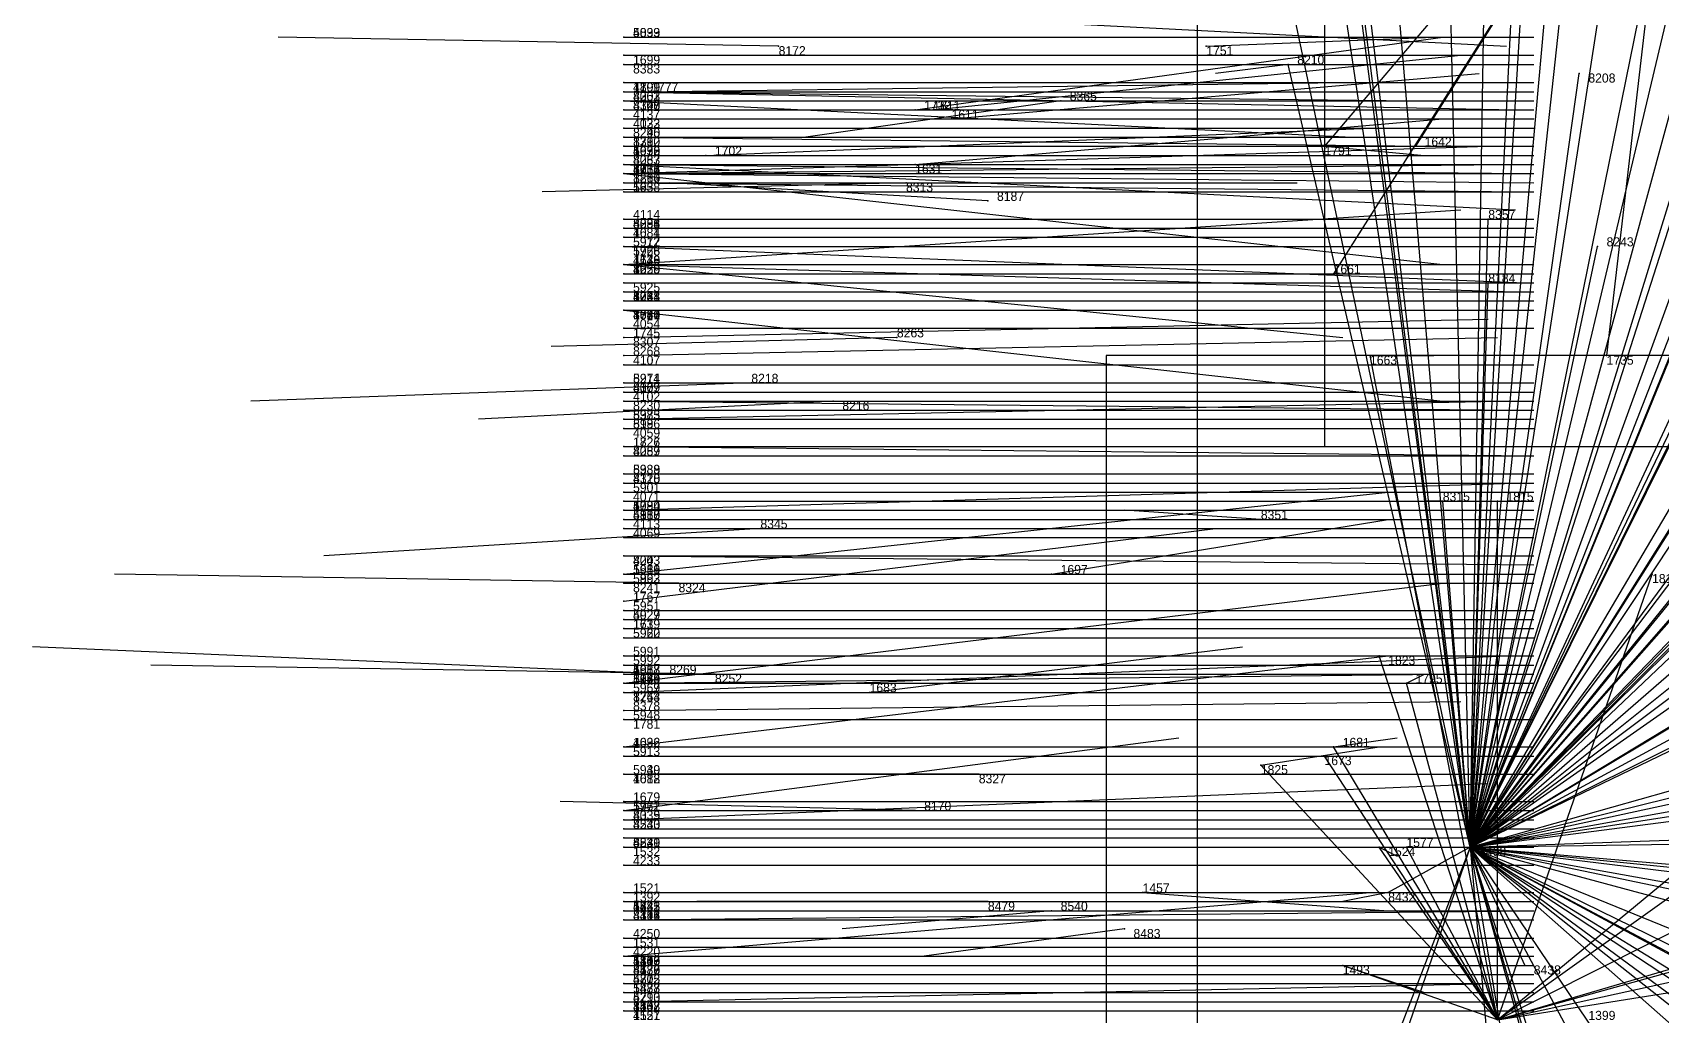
# Model space of a CAD drawing. Extents: x -0.07 to 1.1, y -0.07 to 1.1.
# Drawn here: x -0.065 to 0.114, y 0.4835 to 0.5915 of the extents above; entities that cross this region are included whole.
import ezdxf

# ---------------------------------------------------------------- set-up
doc = ezdxf.new("R2010")
doc.units = 0
for name, color, linetype in [('Clients', 3, 'CONTINUOUS'), ('Facilities', 3, 'CONTINUOUS'), ('Facilities_lines', 3, 'CONTINUOUS'), ('Min_max_boxes', 1, 'CONTINUOUS'), ('Normals', 1, 'CONTINUOUS'), ('Source_points', 5, 'CONTINUOUS'), ('Text', 3, 'CONTINUOUS')]:
    doc.layers.add(name, color=color, linetype=linetype)

msp = doc.modelspace()

# ---------------------------------------------------------------- linework, layer by layer
at = {"layer": 'Clients', "color": 5}
for p in [(0.073, 0.588, 1), (0.105, 0.587, 1), (0.077, 0.579), (0.087, 0.579), (0.095, 0.571, 1), (0.107, 0.568, 1), (0.078, 0.565), (0.095, 0.564, 1), (0.082, 0.556), (0.108, 0.556), (0.09, 0.54, 1), (0.096, 0.54), (0.113, 0.532), (0.083, 0.523), (0.086, 0.52), (0.078, 0.513), (0.07, 0.511), (0.077, 0.512), (0.083, 0.502), (0.086, 0.502), (0.084, 0.497, 1), (0.079, 0.489), (0.099, 0.489, 1)]:
    msp.add_point(p, dxfattribs=at)
at = {"layer": 'Facilities', "color": 3}
for p in [(0, 0.591, 0.436), (0.017, 0.59, 1), (0.064, 0.59), (0, 0.589, 0.135), (0, 0.588, 0.817), (0, 0.586, 0.149), (0, 0.585, 0.062), (0, 0.585, 0.376), (0, 0.585, 0.826), (0, 0.585, 0.984), (0, 0.584, 0.43), (0, 0.584, 0.988), (0.002, 0.585), (0.048, 0.584, 1), (0, 0.583, 0.312), (0, 0.583, 0.357), (0, 0.582, 0.281), (0, 0.582, 0.492), (0.032, 0.583), (0.034, 0.583), (0.036, 0.582), (0, 0.581, 0.462), (0, 0.581, 0.999), (0, 0.58, 0.138), (0, 0.58, 0.978), (0, 0.58, 0.795), (0, 0.579, 0.274), (0, 0.579, 0.775), (0, 0.578, 0.172), (0, 0.578, 0.289), (0, 0.578, 0.332), (0, 0.578, 0.538), (0, 0.577, 0.133), (0, 0.577, 0.057), (0, 0.577, 0.483), (0, 0.577, 0.338), (0, 0.577, 0.942), (0.009, 0.578), (0.032, 0.577), (0, 0.576, 0.088), (0, 0.576, 0.043), (0, 0.576, 0.477), (0, 0.576, 0.659), (0, 0.576, 0.58), (0, 0.576, 0.963), (0, 0.576, 0.956), (0, 0.575, 0.004), (0, 0.575, 0.936), (0.031, 0.575, 1), (0, 0.574, 0.592), (0.04, 0.573, 1), (0, 0.571, 0.392), (0, 0.571, 0.756), (0, 0.57, 0.246), (0, 0.57, 0.275), (0, 0.57, 0.472), (0, 0.57, 0.782), (0, 0.569, 0.413), (0, 0.568, 0.08), (0, 0.568, 0.619), (0, 0.568, 0.707), (0, 0.568, 0.62), (0, 0.566, 0.175), (0, 0.566, 0.031), (0, 0.566, 0.062), (0, 0.566, 0.281), (0, 0.566, 0.975), (0, 0.565, 0.299), (0, 0.564, 0.75), (0, 0.563, 0.302), (0, 0.563, 0.645), (0, 0.562, 0.159), (0, 0.562, 0.705), (0, 0.562, 0.775), (0, 0.561, 0.175), (0, 0.561, 0.208), (0, 0.561, 0.043), (0, 0.561, 0.369), (0, 0.561, 0.395), (0, 0.561, 0.866), (0, 0.559, 0.23), (0, 0.559, 0.257), (0, 0.558, 0.956), (0.03, 0.558, 1), (0, 0.556, 0.954), (0, 0.555, 0.256), (0, 0.553, 0.469), (0, 0.553, 0.594), (0, 0.553, 0.885), (0, 0.553, 0.781), (0, 0.552, 0.314), (0.014, 0.553, 1), (0, 0.551, 0.421), (0, 0.551, 0.943), (0, 0.55, 0.59), (0.023, 0.551, 1), (0, 0.549, 0.827), (0, 0.549, 0.95), (0, 0.548, 0.495), (0, 0.548, 0.592), (0, 0.546, 0.049), (0, 0.546, 0.17), (0, 0.546, 0.903), (0, 0.545, 0.363), (0, 0.543, 0.545), (0, 0.543, 0.553), (0, 0.543, 0.772), (0, 0.542, 0.477), (0, 0.542, 0.787), (0, 0.541, 0.749), (0, 0.54, 0.303), (0, 0.54, 0.29), (0, 0.539, 0.056), (0, 0.539, 0.473), (0, 0.539, 0.554), (0, 0.539, 0.519), (0, 0.538, 0.561), (0.07, 0.538, 1), (0, 0.537, 0.455), (0, 0.536, 0.331), (0.015, 0.537, 1), (0, 0.534, 0.478), (0, 0.534, 0.914), (0, 0.532, 0.231), (0, 0.532, 0.041), (0, 0.532, 0.733), (0.047, 0.532), (0, 0.531, 0.513), (0, 0.531, 0.535), (0, 0.531, 0.845), (0.006, 0.531, 1), (0, 0.529, 0.012), (0, 0.528, 0.47), (0, 0.528, 0.708), (0, 0.527, 0.196), (0, 0.527, 0.63), (0, 0.526, 0.126), (0, 0.525, 0.518), (0, 0.525, 0.66), (0, 0.523, 0.59), (0, 0.522, 0.143), (0, 0.522, 0.394), (0, 0.522, 0.756), (0, 0.521, 0.515), (0.005, 0.521, 1), (0.01, 0.521, 1), (0, 0.52, 0.044), (0, 0.52, 0.632), (0, 0.52, 0.608), (0, 0.52, 0.98), (0, 0.52, 0.775), (0, 0.519, 0.248), (0, 0.519, 0.658), (0, 0.519, 0.944), (0.027, 0.519), (0, 0.517, 0.968), (0, 0.516, 0.092), (0, 0.516, 0.523), (0, 0.513, 0.038), (0, 0.513, 0.492), (0, 0.512, 0.754), (0, 0.51, 0.138), (0, 0.51, 0.343), (0, 0.51, 0.591), (0, 0.51, 0.586), (0.039, 0.51, 1), (0, 0.507, 0.166), (0, 0.507, 0.545), (0, 0.506, 0.004), (0, 0.506, 0.797), (0, 0.505, 0.473), (0, 0.505, 0.963), (0.032, 0.506, 1), (0, 0.504, 0.327), (0, 0.503, 0.392), (0, 0.503, 0.664), (0, 0.502, 0.2), (0, 0.502, 0.312), (0, 0.502, 0.771), (0.093, 0.502, 1), (0, 0.5, 0.333), (0, 0.497, 0.115), (0, 0.497, 0.124), (0, 0.496, 0.75), (0, 0.496, 0.703), (0.04, 0.496, 1), (0.057, 0.497), (0, 0.495, 0.222), (0, 0.495, 0.206), (0, 0.495, 0.282), (0.047, 0.495, 1), (0, 0.494, 0.504), (0, 0.494, 0.859), (0, 0.494, 0.788), (0, 0.494, 0.915), (0.055, 0.493, 1), (0, 0.492, 0.397), (0, 0.491, 0.244), (0, 0.49, 0.043), (0, 0.49, 0.236), (0, 0.49, 0.406), (0, 0.49, 0.317), (0, 0.49, 0.351), (0, 0.49, 0.598), (0, 0.489, 0.364), (0, 0.489, 0.403), (0, 0.489, 0.81), (0, 0.488, 0.457), (0, 0.488, 0.54), (0, 0.488, 0.733), (0, 0.488, 0.784), (0, 0.487, 0.708), (0, 0.487, 0.615), (0, 0.487, 0.75), (0, 0.486, 0.17), (0, 0.486, 0.288), (0, 0.486, 0.681), (0, 0.486, 0.526), (0, 0.485, 0.062), (0, 0.485, 0.298), (0, 0.485, 0.829), (0, 0.484, 0.492), (0, 0.484, 0.345)]:
    msp.add_point(p, dxfattribs=at)
at = {"layer": 'Facilities_lines', "color": 3}
for p, q in [((0.093, 0.502, 1), (0.106, 0.715, 1)), ((0.093, 0.502, 1), (0.112, 0.713, 1)), ((0.093, 0.502, 1), (0.067, 0.706, 1)), ((0.093, 0.502, 1), (0.063, 0.703, 1)), ((0.093, 0.502, 1), (0.069, 0.702, 1)), ((0.093, 0.502, 1), (0.076, 0.702, 1)), ((0.093, 0.502, 1), (0.145, 0.693, 1)), ((0.093, 0.502, 1), (0.151, 0.69, 1)), ((0.093, 0.502, 1), (0.161, 0.689, 1)), ((0.093, 0.502, 1), (0.096, 0.684, 1)), ((0.093, 0.502, 1), (0.136, 0.683, 1)), ((0.093, 0.502, 1), (0.119, 0.67, 1)), ((0.093, 0.502, 1), (0.101, 0.664, 1)), ((0.093, 0.502, 1), (0.11, 0.659, 1)), ((0.093, 0.502, 1), (0.17, 0.658, 1)), ((0.093, 0.502, 1), (0.168, 0.658, 1)), ((0.093, 0.502, 1), (0.185, 0.658, 1)), ((0.093, 0.502, 1), (0.17, 0.657, 1)), ((0.093, 0.502, 1), (0.162, 0.65, 1)), ((0.093, 0.502, 1), (0.211, 0.648, 1)), ((0.093, 0.502, 1), (0.063, 0.644, 1)), ((0.093, 0.502, 1), (0.214, 0.639, 1)), ((0.093, 0.502, 1), (0.204, 0.638, 1)), ((0.093, 0.502, 1), (0.136, 0.636, 1)), ((0.093, 0.502, 1), (0.177, 0.635, 1)), ((0.093, 0.502, 1), (0.09, 0.632, 1)), ((0.116, 0.625), (0.077, 0.579)), ((0.116, 0.625), (0.078, 0.565)), ((0.116, 0.625), (0.087, 0.579)), ((0.093, 0.502, 1), (0.212, 0.625, 1)), ((0.116, 0.625), (0.108, 0.556)), ((0.093, 0.502, 1), (0.077, 0.624, 1)), ((0.093, 0.502, 1), (0.141, 0.62, 1)), ((0.093, 0.502, 1), (0.14, 0.617, 1)), ((0.093, 0.502, 1), (0.244, 0.615, 1)), ((0.093, 0.502, 1), (0.116, 0.615, 1)), ((0.093, 0.502, 1), (0.223, 0.615, 1)), ((0.093, 0.502, 1), (0.133, 0.612, 1)), ((0.093, 0.502, 1), (0.166, 0.612, 1)), ((0.093, 0.502, 1), (0.134, 0.607, 1)), ((0.093, 0.502, 1), (0.223, 0.606, 1)), ((0.093, 0.502, 1), (0.152, 0.596, 1)), ((0.093, 0.502, 1), (0.171, 0.591, 1)), ((0.093, 0.502, 1), (0.073, 0.588, 1)), ((0.093, 0.502, 1), (0.105, 0.587, 1)), ((0.093, 0.502, 1), (0.232, 0.586, 1)), ((0.093, 0.502, 1), (0.177, 0.585, 1)), ((0.093, 0.502, 1), (0.263, 0.584, 1)), ((0.093, 0.502, 1), (0.215, 0.575, 1)), ((0.093, 0.502, 1), (0.238, 0.574, 1)), ((0.093, 0.502, 1), (0.095, 0.571, 1)), ((0.093, 0.502, 1), (0.107, 0.568, 1)), ((0.093, 0.502, 1), (0.183, 0.565, 1)), ((0.093, 0.502, 1), (0.095, 0.564, 1)), ((0.093, 0.502, 1), (0.152, 0.558, 1)), ((0.093, 0.502, 1), (0.147, 0.557, 1)), ((0.096, 0.483), (0.082, 0.556)), ((0.093, 0.502, 1), (0.146, 0.555, 1)), ((0.093, 0.502, 1), (0.267, 0.551, 1)), ((0.093, 0.502, 1), (0.271, 0.546, 1)), ((0.093, 0.502, 1), (0.124, 0.544, 1)), ((0.096, 0.483), (0.211, 0.541)), ((0.093, 0.502, 1), (0.09, 0.54, 1)), ((0.093, 0.502, 1), (0.121, 0.539, 1)), ((0.096, 0.483), (0.096, 0.54)), ((0.093, 0.502, 1), (0.156, 0.536, 1)), ((0.096, 0.483), (0.113, 0.532)), ((0.093, 0.502, 1), (0.222, 0.525, 1)), ((0.096, 0.483), (0.083, 0.523)), ((0.093, 0.502, 1), (0.248, 0.522, 1)), ((0.093, 0.502, 1), (0.181, 0.521, 1)), ((0.096, 0.483), (0.142, 0.521)), ((0.096, 0.483), (0.086, 0.52)), ((0.096, 0.483), (0.078, 0.513)), ((0.096, 0.483), (0.138, 0.513)), ((0.096, 0.483), (0.07, 0.511)), ((0.096, 0.483), (0.077, 0.512)), ((0.093, 0.502, 1), (0.264, 0.508, 1)), ((0.093, 0.502, 1), (0.132, 0.508, 1)), ((0.093, 0.502, 1), (0.237, 0.507, 1)), ((0.096, 0.483), (0.24, 0.506)), ((0.093, 0.502, 1), (0.236, 0.504, 1)), ((0.096, 0.483), (0.167, 0.504)), ((0.093, 0.502, 1), (0.064, 0.427, 1)), ((0.093, 0.502, 1), (0.065, 0.421, 1)), ((0.096, 0.483), (0.083, 0.502)), ((0.093, 0.502, 1), (0.084, 0.497, 1)), ((0.096, 0.483), (0.086, 0.502)), ((0.093, 0.502, 1), (0.166, 0.454, 1)), ((0.093, 0.502, 1), (0.097, 0.478, 1)), ((0.093, 0.502, 1), (0.222, 0.491, 1)), ((0.093, 0.502, 1), (0.099, 0.435, 1)), ((0.093, 0.502, 1), (0.223, 0.486, 1)), ((0.093, 0.502, 1), (0.099, 0.489, 1)), ((0.093, 0.502, 1), (0.109, 0.447, 1)), ((0.093, 0.502, 1), (0.201, 0.458, 1)), ((0.093, 0.502, 1), (0.177, 0.44, 1)), ((0.093, 0.502, 1), (0.143, 0.428, 1)), ((0.093, 0.502, 1), (0.202, 0.444, 1)), ((0.093, 0.502, 1), (0.197, 0.474, 1)), ((0.093, 0.502, 1), (0.212, 0.477, 1)), ((0.093, 0.502, 1), (0.217, 0.426, 1)), ((0.093, 0.502, 1), (0.114, 0.426, 1)), ((0.093, 0.502, 1), (0.131, 0.431, 1)), ((0.093, 0.502, 1), (0.193, 0.484, 1)), ((0.093, 0.502, 1), (0.189, 0.455, 1)), ((0.093, 0.502, 1), (0.141, 0.464, 1)), ((0.093, 0.502, 1), (0.197, 0.446, 1)), ((0.093, 0.502, 1), (0.144, 0.457, 1)), ((0.093, 0.502, 1), (0.105, 0.464, 1)), ((0.093, 0.502, 1), (0.222, 0.489, 1)), ((0.096, 0.483), (0.157, 0.5)), ((0.096, 0.483), (0.146, 0.494)), ((0.096, 0.483), (0.079, 0.489))]:
    msp.add_line(p, q, dxfattribs=at)
at = {"layer": 'Min_max_boxes', "color": 1}
for p, q in [((0.063, 0.715, 1), (0.063, 0.421, 1)), ((0.063, 0.715, 1), (0.063, 0.421, 1)), ((0.077, 0.707), (0.077, 0.546)), ((0.077, 0.707), (0.077, 0.546)), ((0.267, 0.556), (0.053, 0.556)), ((0.053, 0.556), (0.053, 0.244)), ((0.267, 0.556), (0.053, 0.556)), ((0.053, 0.556), (0.053, 0.244)), ((0.053, 0.556), (0.053, 0.556)), ((0.077, 0.546), (0.269, 0.546)), ((0.077, 0.546), (0.269, 0.546)), ((0.077, 0.546), (0.077, 0.546))]:
    msp.add_line(p, q, dxfattribs=at)
at = {"layer": 'Normals', "color": 1}
for p, q in [((0, 0.595, 0.061), (0.097, 0.59, 0.084)), ((0.017, 0.59, 1), (-0.038, 0.591, 1.084)), ((0, 0.591, 0.436), (0.1, 0.591, 0.436)), ((0.032, 0.583), (0.09, 0.591, 0.081)), ((0.064, 0.59), (0.089, 0.591, 0.097)), ((0, 0.589, 0.135), (0.1, 0.589, 0.135)), ((0, 0.588, 0.817), (0.1, 0.588, 0.817)), ((0.034, 0.583), (0.092, 0.589, 0.081)), ((0.073, 0.588, 1), (0.065, 0.587, 1.1)), ((0, 0.586, 0.149), (0.1, 0.586, 0.149)), ((0.002, 0.585), (0.079, 0.586, 0.064)), ((0.036, 0.582), (0.094, 0.587, 0.081)), ((0.105, 0.587, 1), (0.105, 0.587, 1.1)), ((0, 0.585, 0.062), (0.098, 0.583, 0.083)), ((0, 0.585, 0.376), (0.1, 0.585, 0.376)), ((0, 0.585, 0.826), (0.1, 0.585, 0.826)), ((0, 0.585, 0.984), (0.087, 0.584, 0.934)), ((0, 0.584, 0.43), (0.1, 0.584, 0.43)), ((0, 0.584, 0.988), (0.08, 0.58, 0.929)), ((0.048, 0.584, 1), (0.02, 0.58, 1.096)), ((0, 0.583, 0.312), (0.1, 0.583, 0.312)), ((0, 0.583, 0.357), (0.1, 0.583, 0.357)), ((0, 0.582, 0.281), (0.1, 0.582, 0.281)), ((0, 0.582, 0.492), (0.1, 0.582, 0.492)), ((0.032, 0.577), (0.09, 0.582, 0.081)), ((0, 0.581, 0.462), (0.1, 0.581, 0.462)), ((0, 0.581, 0.999), (0.074, 0.581, 0.932)), ((0.009, 0.578), (0.082, 0.581, 0.069)), ((0, 0.58, 0.138), (0.1, 0.58, 0.138)), ((0, 0.58, 0.978), (0.088, 0.579, 0.931)), ((0, 0.58, 0.795), (0.1, 0.58, 0.795)), ((0, 0.579, 0.274), (0.1, 0.579, 0.274)), ((0, 0.576, 0.963), (0.095, 0.579, 0.931)), ((0, 0.579, 0.775), (0.1, 0.579, 0.775)), ((0.077, 0.579), (0.088, 0.578, 0.099)), ((0.087, 0.579), (0.093, 0.579, 0.1)), ((0, 0.578, 0.172), (0.1, 0.578, 0.172)), ((0, 0.578, 0.289), (0.1, 0.578, 0.289)), ((0, 0.578, 0.332), (0.1, 0.578, 0.332)), ((0, 0.578, 0.538), (0.1, 0.578, 0.538)), ((0, 0.577, 0.133), (0.1, 0.577, 0.133)), ((0, 0.577, 0.057), (0.098, 0.572, 0.079)), ((0, 0.577, 0.483), (0.1, 0.577, 0.483)), ((0, 0.577, 0.338), (0.1, 0.577, 0.338)), ((0, 0.576, 0.956), (0.097, 0.577, 0.933)), ((0, 0.577, 0.942), (0.099, 0.576, 0.928)), ((0.031, 0.575, 1), (-0.009, 0.574, 1.092)), ((0, 0.576, 0.088), (0.1, 0.575, 0.09)), ((0, 0.576, 0.043), (0.09, 0.566, 0.086)), ((0, 0.576, 0.477), (0.1, 0.576, 0.477)), ((0, 0.576, 0.659), (0.1, 0.576, 0.659)), ((0, 0.576, 0.58), (0.1, 0.576, 0.58)), ((0, 0.575, 0.004), (0.074, 0.575, 0.071)), ((0, 0.575, 0.936), (0.099, 0.574, 0.923)), ((0.04, 0.573, 1), (0.005, 0.575, 1.094)), ((0, 0.574, 0.592), (0.1, 0.574, 0.592)), ((0, 0.566, 0.975), (0.092, 0.572, 0.936)), ((0, 0.571, 0.392), (0.1, 0.571, 0.392)), ((0, 0.571, 0.756), (0.1, 0.571, 0.756)), ((0, 0.57, 0.246), (0.1, 0.57, 0.246)), ((0, 0.57, 0.275), (0.1, 0.57, 0.275)), ((0, 0.57, 0.472), (0.1, 0.57, 0.472)), ((0, 0.57, 0.782), (0.1, 0.57, 0.782)), ((0.095, 0.571, 1), (0.095, 0.571, 1.1)), ((0, 0.569, 0.413), (0.1, 0.569, 0.413)), ((0, 0.568, 0.08), (0.099, 0.564, 0.09)), ((0, 0.568, 0.619), (0.1, 0.568, 0.619)), ((0, 0.568, 0.707), (0.1, 0.568, 0.707)), ((0, 0.568, 0.62), (0.1, 0.568, 0.62)), ((0.107, 0.568, 1), (0.107, 0.568, 1.1)), ((0, 0.566, 0.175), (0.1, 0.566, 0.175)), ((0, 0.566, 0.031), (0.079, 0.558, 0.091)), ((0, 0.566, 0.062), (0.098, 0.563, 0.08)), ((0, 0.566, 0.281), (0.1, 0.566, 0.281)), ((0, 0.565, 0.299), (0.1, 0.565, 0.299)), ((0, 0.564, 0.75), (0.1, 0.564, 0.75)), ((0.078, 0.565), (0.089, 0.565, 0.099)), ((0.095, 0.564, 1), (0.095, 0.564, 1.1)), ((0, 0.563, 0.302), (0.1, 0.563, 0.302)), ((0, 0.563, 0.645), (0.1, 0.563, 0.645)), ((0, 0.562, 0.159), (0.1, 0.562, 0.159)), ((0, 0.562, 0.705), (0.1, 0.562, 0.705)), ((0, 0.562, 0.775), (0.1, 0.562, 0.775)), ((0, 0.561, 0.175), (0.1, 0.561, 0.175)), ((0, 0.561, 0.208), (0.1, 0.561, 0.208)), ((0, 0.561, 0.043), (0.09, 0.551, 0.086)), ((0, 0.561, 0.369), (0.1, 0.561, 0.369)), ((0, 0.561, 0.395), (0.1, 0.561, 0.395)), ((0, 0.561, 0.866), (0.1, 0.561, 0.866)), ((0, 0.558, 0.956), (0.095, 0.56, 0.923)), ((0, 0.559, 0.23), (0.1, 0.559, 0.23)), ((0, 0.559, 0.257), (0.1, 0.559, 0.257)), ((0.03, 0.558, 1), (-0.008, 0.557, 1.092)), ((0, 0.556, 0.954), (0.096, 0.558, 0.926)), ((0, 0.555, 0.256), (0.1, 0.555, 0.256)), ((0.082, 0.556), (0.089, 0.556, 0.1)), ((0.108, 0.556), (0.108, 0.556, 0.1)), ((0.014, 0.553, 1), (-0.041, 0.551, 1.084)), ((0, 0.553, 0.469), (0.1, 0.553, 0.469)), ((0, 0.553, 0.594), (0.1, 0.553, 0.594)), ((0, 0.553, 0.885), (0.1, 0.553, 0.885)), ((0, 0.553, 0.781), (0.1, 0.553, 0.781)), ((0, 0.552, 0.314), (0.1, 0.552, 0.314)), ((0.023, 0.551, 1), (-0.016, 0.549, 1.092)), ((0, 0.551, 0.421), (0.1, 0.551, 0.421)), ((0, 0.551, 0.943), (0.098, 0.55, 0.924)), ((0, 0.549, 0.95), (0.096, 0.551, 0.923)), ((0, 0.55, 0.59), (0.1, 0.55, 0.59)), ((0, 0.549, 0.827), (0.1, 0.549, 0.827)), ((0, 0.548, 0.495), (0.1, 0.548, 0.495)), ((0, 0.548, 0.592), (0.1, 0.548, 0.592)), ((0, 0.546, 0.049), (0.095, 0.546, 0.08)), ((0, 0.546, 0.17), (0.1, 0.546, 0.17)), ((0, 0.546, 0.903), (0.1, 0.545, 0.901)), ((0, 0.545, 0.363), (0.1, 0.545, 0.363)), ((0, 0.543, 0.545), (0.1, 0.543, 0.545)), ((0, 0.543, 0.553), (0.1, 0.543, 0.553)), ((0, 0.543, 0.772), (0.1, 0.543, 0.772)), ((0, 0.539, 0.056), (0.098, 0.542, 0.078)), ((0, 0.542, 0.477), (0.1, 0.542, 0.477)), ((0, 0.542, 0.787), (0.1, 0.542, 0.787)), ((0, 0.532, 0.041), (0.084, 0.541, 0.094)), ((0, 0.541, 0.749), (0.1, 0.541, 0.749)), ((0, 0.54, 0.303), (0.1, 0.54, 0.303)), ((0, 0.54, 0.29), (0.1, 0.54, 0.29)), ((0, 0.539, 0.473), (0.1, 0.539, 0.473)), ((0, 0.539, 0.554), (0.1, 0.539, 0.554)), ((0, 0.539, 0.519), (0.1, 0.539, 0.519)), ((0.07, 0.538, 1), (0.055, 0.539, 1.099)), ((0.09, 0.54, 1), (0.088, 0.54, 1.1)), ((0.096, 0.54), (0.096, 0.54, 0.1)), ((0, 0.538, 0.561), (0.1, 0.538, 0.561)), ((0.047, 0.532), (0.084, 0.538, 0.093)), ((0.015, 0.537, 1), (-0.033, 0.534, 1.088)), ((0, 0.529, 0.012), (0.065, 0.537, 0.087)), ((0, 0.537, 0.455), (0.1, 0.537, 0.455)), ((0, 0.536, 0.331), (0.1, 0.536, 0.331)), ((0, 0.534, 0.478), (0.1, 0.534, 0.478)), ((0, 0.534, 0.914), (0.1, 0.533, 0.907)), ((0.006, 0.531, 1), (-0.056, 0.532, 1.079)), ((0, 0.532, 0.231), (0.1, 0.532, 0.231)), ((0, 0.532, 0.733), (0.1, 0.532, 0.733)), ((0.113, 0.532), (0.113, 0.532, 0.1)), ((0, 0.52, 0.044), (0.09, 0.531, 0.087)), ((0, 0.531, 0.513), (0.1, 0.531, 0.513)), ((0, 0.531, 0.535), (0.1, 0.531, 0.535)), ((0, 0.531, 0.845), (0.1, 0.531, 0.845)), ((0, 0.528, 0.47), (0.1, 0.528, 0.47)), ((0, 0.528, 0.708), (0.1, 0.528, 0.708)), ((0, 0.527, 0.196), (0.1, 0.527, 0.196)), ((0, 0.527, 0.63), (0.1, 0.527, 0.63)), ((0, 0.526, 0.126), (0.1, 0.526, 0.126)), ((0, 0.525, 0.518), (0.1, 0.525, 0.518)), ((0, 0.525, 0.66), (0.1, 0.525, 0.66)), ((0.005, 0.521, 1), (-0.065, 0.524, 1.072)), ((0, 0.513, 0.038), (0.084, 0.523, 0.091)), ((0, 0.523, 0.59), (0.1, 0.523, 0.59)), ((0, 0.519, 0.944), (0.097, 0.523, 0.919)), ((0.027, 0.519), (0.068, 0.524, 0.091)), ((0.083, 0.523), (0.085, 0.523, 0.1)), ((0.01, 0.521, 1), (-0.052, 0.522, 1.078)), ((0, 0.522, 0.143), (0.1, 0.522, 0.143)), ((0, 0.522, 0.394), (0.1, 0.522, 0.394)), ((0, 0.522, 0.756), (0.1, 0.522, 0.756)), ((0, 0.521, 0.515), (0.1, 0.521, 0.515)), ((0, 0.52, 0.98), (0.09, 0.521, 0.938)), ((0.086, 0.52), (0.088, 0.521, 0.1)), ((0, 0.52, 0.632), (0.1, 0.52, 0.632)), ((0, 0.52, 0.608), (0.1, 0.52, 0.608)), ((0, 0.52, 0.775), (0.1, 0.52, 0.775)), ((0, 0.519, 0.248), (0.1, 0.519, 0.248)), ((0, 0.519, 0.658), (0.1, 0.519, 0.658)), ((0, 0.517, 0.968), (0.092, 0.518, 0.93)), ((0, 0.516, 0.092), (0.1, 0.516, 0.094)), ((0, 0.516, 0.523), (0.1, 0.516, 0.523)), ((0, 0.506, 0.004), (0.061, 0.514, 0.083)), ((0.078, 0.513), (0.085, 0.514, 0.1)), ((0, 0.513, 0.492), (0.1, 0.513, 0.492)), ((0.07, 0.511), (0.083, 0.513, 0.099)), ((0, 0.512, 0.754), (0.1, 0.512, 0.754)), ((0.077, 0.512), (0.083, 0.512, 0.1)), ((0, 0.51, 0.138), (0.1, 0.51, 0.138)), ((0, 0.51, 0.343), (0.1, 0.51, 0.343)), ((0, 0.51, 0.591), (0.1, 0.51, 0.591)), ((0, 0.51, 0.586), (0.1, 0.51, 0.586)), ((0, 0.505, 0.963), (0.095, 0.509, 0.931)), ((0.039, 0.51, 1), (0.003, 0.51, 1.093)), ((0.032, 0.506, 1), (-0.007, 0.507, 1.092)), ((0, 0.507, 0.166), (0.1, 0.507, 0.166)), ((0, 0.507, 0.545), (0.1, 0.507, 0.545)), ((0, 0.506, 0.797), (0.1, 0.506, 0.797)), ((0, 0.505, 0.473), (0.1, 0.505, 0.473)), ((0, 0.504, 0.327), (0.1, 0.504, 0.327)), ((0, 0.503, 0.392), (0.1, 0.503, 0.392)), ((0, 0.503, 0.664), (0.1, 0.503, 0.664)), ((0, 0.502, 0.2), (0.1, 0.502, 0.2)), ((0, 0.502, 0.312), (0.1, 0.502, 0.312)), ((0, 0.502, 0.771), (0.1, 0.502, 0.771)), ((0.083, 0.502), (0.085, 0.501, 0.1)), ((0.086, 0.502), (0.088, 0.502, 0.1)), ((0.093, 0.502, 1), (0.093, 0.502, 1.1)), ((0, 0.5, 0.333), (0.1, 0.5, 0.333)), ((0, 0.497, 0.115), (0.1, 0.497, 0.115)), ((0, 0.49, 0.043), (0.082, 0.497, 0.1)), ((0, 0.497, 0.124), (0.1, 0.497, 0.124)), ((0, 0.496, 0.75), (0.1, 0.496, 0.75)), ((0, 0.496, 0.703), (0.1, 0.496, 0.703)), ((0.04, 0.496, 1), (0.008, 0.496, 1.095)), ((0.057, 0.497), (0.084, 0.495, 0.096)), ((0.084, 0.497, 1), (0.079, 0.496, 1.1)), ((0, 0.495, 0.222), (0.1, 0.495, 0.222)), ((0, 0.495, 0.206), (0.1, 0.495, 0.206)), ((0, 0.495, 0.282), (0.1, 0.495, 0.282)), ((0, 0.494, 0.915), (0.1, 0.495, 0.906)), ((0.047, 0.495, 1), (0.024, 0.493, 1.097)), ((0, 0.494, 0.504), (0.1, 0.494, 0.504)), ((0, 0.494, 0.859), (0.1, 0.494, 0.859)), ((0, 0.494, 0.788), (0.1, 0.494, 0.788)), ((0.055, 0.493, 1), (0.033, 0.49, 1.098)), ((0, 0.492, 0.397), (0.1, 0.492, 0.397)), ((0, 0.491, 0.244), (0.1, 0.491, 0.244)), ((0, 0.49, 0.236), (0.1, 0.49, 0.236)), ((0, 0.49, 0.406), (0.1, 0.49, 0.406)), ((0, 0.49, 0.317), (0.1, 0.49, 0.317)), ((0, 0.49, 0.351), (0.1, 0.49, 0.351)), ((0, 0.49, 0.598), (0.1, 0.49, 0.598)), ((0, 0.489, 0.364), (0.1, 0.489, 0.364)), ((0, 0.489, 0.403), (0.1, 0.489, 0.403)), ((0, 0.489, 0.81), (0.1, 0.489, 0.81)), ((0.079, 0.489), (0.088, 0.486, 0.1)), ((0.099, 0.489, 1), (0.099, 0.489, 1.1)), ((0, 0.488, 0.457), (0.1, 0.488, 0.457)), ((0, 0.488, 0.54), (0.1, 0.488, 0.54)), ((0, 0.488, 0.733), (0.1, 0.488, 0.733)), ((0, 0.488, 0.784), (0.1, 0.488, 0.784)), ((0, 0.485, 0.062), (0.096, 0.487, 0.088)), ((0, 0.487, 0.708), (0.1, 0.487, 0.708)), ((0, 0.487, 0.615), (0.1, 0.487, 0.615)), ((0, 0.487, 0.75), (0.1, 0.487, 0.75)), ((0, 0.486, 0.17), (0.1, 0.486, 0.17)), ((0, 0.486, 0.288), (0.1, 0.486, 0.288)), ((0, 0.486, 0.681), (0.1, 0.486, 0.681)), ((0, 0.486, 0.526), (0.1, 0.486, 0.526)), ((0, 0.485, 0.298), (0.1, 0.485, 0.298)), ((0, 0.485, 0.829), (0.1, 0.485, 0.829)), ((0, 0.484, 0.492), (0.1, 0.484, 0.492)), ((0, 0.484, 0.345), (0.1, 0.484, 0.345))]:
    msp.add_line(p, q, dxfattribs=at)
at = {"layer": 'Source_points', "color": 5}
for p in [(0, 0.591, 0.436), (0.017, 0.59, 1), (0.064, 0.59), (0, 0.589, 0.135), (0, 0.588, 0.817), (0.073, 0.588, 1), (0, 0.586, 0.149), (0.105, 0.587, 1), (0, 0.585, 0.062), (0, 0.585, 0.376), (0, 0.585, 0.826), (0, 0.585, 0.984), (0, 0.584, 0.43), (0, 0.584, 0.988), (0.002, 0.585), (0.048, 0.584, 1), (0, 0.583, 0.312), (0, 0.583, 0.357), (0, 0.582, 0.281), (0, 0.582, 0.492), (0.032, 0.583), (0.034, 0.583), (0.036, 0.582), (0, 0.581, 0.462), (0, 0.581, 0.999), (0, 0.58, 0.138), (0, 0.58, 0.978), (0, 0.58, 0.795), (0, 0.579, 0.274), (0, 0.579, 0.775), (0.077, 0.579), (0.087, 0.579), (0, 0.578, 0.172), (0, 0.578, 0.289), (0, 0.578, 0.332), (0, 0.578, 0.538), (0, 0.577, 0.133), (0, 0.577, 0.057), (0, 0.577, 0.483), (0, 0.577, 0.338), (0, 0.577, 0.942), (0.009, 0.578), (0.032, 0.577), (0, 0.576, 0.088), (0, 0.576, 0.043), (0, 0.576, 0.477), (0, 0.576, 0.659), (0, 0.576, 0.58), (0, 0.576, 0.963), (0, 0.576, 0.956), (0, 0.575, 0.004), (0, 0.575, 0.936), (0.031, 0.575, 1), (0, 0.574, 0.592), (0.04, 0.573, 1), (0, 0.571, 0.392), (0, 0.571, 0.756), (0, 0.57, 0.246), (0, 0.57, 0.275), (0, 0.57, 0.472), (0, 0.57, 0.782), (0.095, 0.571, 1), (0, 0.569, 0.413), (0, 0.568, 0.08), (0, 0.568, 0.619), (0, 0.568, 0.707), (0, 0.568, 0.62), (0.107, 0.568, 1), (0, 0.566, 0.175), (0, 0.566, 0.031), (0, 0.566, 0.062), (0, 0.566, 0.281), (0, 0.566, 0.975), (0, 0.565, 0.299), (0, 0.564, 0.75), (0.078, 0.565), (0.095, 0.564, 1), (0, 0.563, 0.302), (0, 0.563, 0.645), (0, 0.562, 0.159), (0, 0.562, 0.705), (0, 0.562, 0.775), (0, 0.561, 0.175), (0, 0.561, 0.208), (0, 0.561, 0.043), (0, 0.561, 0.369), (0, 0.561, 0.395), (0, 0.561, 0.866), (0, 0.559, 0.23), (0, 0.559, 0.257), (0, 0.558, 0.956), (0.03, 0.558, 1), (0, 0.556, 0.954), (0, 0.555, 0.256), (0.082, 0.556), (0.108, 0.556), (0, 0.553, 0.469), (0, 0.553, 0.594), (0, 0.553, 0.885), (0, 0.553, 0.781), (0, 0.552, 0.314), (0.014, 0.553, 1), (0, 0.551, 0.421), (0, 0.551, 0.943), (0, 0.55, 0.59), (0.023, 0.551, 1), (0, 0.549, 0.827), (0, 0.549, 0.95), (0, 0.548, 0.495), (0, 0.548, 0.592), (0, 0.546, 0.049), (0, 0.546, 0.17), (0, 0.546, 0.903), (0, 0.545, 0.363), (0, 0.543, 0.545), (0, 0.543, 0.553), (0, 0.543, 0.772), (0, 0.542, 0.477), (0, 0.542, 0.787), (0, 0.541, 0.749), (0, 0.54, 0.303), (0, 0.54, 0.29), (0, 0.539, 0.056), (0, 0.539, 0.473), (0, 0.539, 0.554), (0, 0.539, 0.519), (0.09, 0.54, 1), (0.096, 0.54), (0, 0.538, 0.561), (0.07, 0.538, 1), (0, 0.537, 0.455), (0, 0.536, 0.331), (0.015, 0.537, 1), (0, 0.534, 0.478), (0, 0.534, 0.914), (0, 0.532, 0.231), (0, 0.532, 0.041), (0, 0.532, 0.733), (0.047, 0.532), (0.113, 0.532), (0, 0.531, 0.513), (0, 0.531, 0.535), (0, 0.531, 0.845), (0.006, 0.531, 1), (0, 0.529, 0.012), (0, 0.528, 0.47), (0, 0.528, 0.708), (0, 0.527, 0.196), (0, 0.527, 0.63), (0, 0.526, 0.126), (0, 0.525, 0.518), (0, 0.525, 0.66), (0, 0.523, 0.59), (0.083, 0.523), (0, 0.522, 0.143), (0, 0.522, 0.394), (0, 0.522, 0.756), (0, 0.521, 0.515), (0.005, 0.521, 1), (0.01, 0.521, 1), (0, 0.52, 0.044), (0, 0.52, 0.632), (0, 0.52, 0.608), (0, 0.52, 0.98), (0, 0.52, 0.775), (0.086, 0.52), (0, 0.519, 0.248), (0, 0.519, 0.658), (0, 0.519, 0.944), (0.027, 0.519), (0, 0.517, 0.968), (0, 0.516, 0.092), (0, 0.516, 0.523), (0, 0.513, 0.038), (0, 0.513, 0.492), (0.078, 0.513), (0, 0.512, 0.754), (0.07, 0.511), (0.077, 0.512), (0, 0.51, 0.138), (0, 0.51, 0.343), (0, 0.51, 0.591), (0, 0.51, 0.586), (0.039, 0.51, 1), (0, 0.507, 0.166), (0, 0.507, 0.545), (0, 0.506, 0.004), (0, 0.506, 0.797), (0, 0.505, 0.473), (0, 0.505, 0.963), (0.032, 0.506, 1), (0, 0.504, 0.327), (0, 0.503, 0.392), (0, 0.503, 0.664), (0, 0.502, 0.2), (0, 0.502, 0.312), (0, 0.502, 0.771), (0.083, 0.502), (0.086, 0.502), (0.093, 0.502, 1), (0, 0.5, 0.333), (0, 0.497, 0.115), (0, 0.497, 0.124), (0, 0.496, 0.75), (0, 0.496, 0.703), (0.04, 0.496, 1), (0.057, 0.497), (0.084, 0.497, 1), (0, 0.495, 0.222), (0, 0.495, 0.206), (0, 0.495, 0.282), (0.047, 0.495, 1), (0, 0.494, 0.504), (0, 0.494, 0.859), (0, 0.494, 0.788), (0, 0.494, 0.915), (0.055, 0.493, 1), (0, 0.492, 0.397), (0, 0.491, 0.244), (0, 0.49, 0.043), (0, 0.49, 0.236), (0, 0.49, 0.406), (0, 0.49, 0.317), (0, 0.49, 0.351), (0, 0.49, 0.598), (0, 0.489, 0.364), (0, 0.489, 0.403), (0, 0.489, 0.81), (0.079, 0.489), (0.099, 0.489, 1), (0, 0.488, 0.457), (0, 0.488, 0.54), (0, 0.488, 0.733), (0, 0.488, 0.784), (0, 0.487, 0.708), (0, 0.487, 0.615), (0, 0.487, 0.75), (0, 0.486, 0.17), (0, 0.486, 0.288), (0, 0.486, 0.681), (0, 0.486, 0.526), (0, 0.485, 0.062), (0, 0.485, 0.298), (0, 0.485, 0.829), (0, 0.484, 0.492), (0, 0.484, 0.345)]:
    msp.add_point(p, dxfattribs=at)

# ---------------------------------------------------------------- texts
at = {"layer": 'Text', "color": 3}
for s, p in [('4033', (0.001, 0.591, 0.436)), ('5899', (0.001, 0.591, 0.595)), ('1699', (0.001, 0.588, 0.135)), ('8172', (0.017, 0.589, 1)), ('1751', (0.064, 0.589)), ('8210', (0.074, 0.588, 1)), ('8383', (0.001, 0.587, 0.817)), ('4101', (0.001, 0.585, 0.376)), ('1799', (0.001, 0.585, 0.062)), ('1801', (0.001, 0.585, 0.149)), ('1777', (0.003, 0.585)), ('8208', (0.106, 0.586, 1)), ('4053', (0.001, 0.584, 0.43)), ('4108', (0.001, 0.583, 0.312)), ('4127', (0.001, 0.583, 0.357)), ('8251', (0.001, 0.584, 0.826)), ('8302', (0.001, 0.584, 0.984)), ('8340', (0.001, 0.583, 0.988)), ('1732', (0.033, 0.583)), ('1811', (0.034, 0.583)), ('8365', (0.049, 0.584, 1)), ('4137', (0.001, 0.582, 0.492)), ('4032', (0.001, 0.581, 0.281)), ('4123', (0.001, 0.581, 0.462)), ('1611', (0.036, 0.582)), ('8245', (0.001, 0.58, 0.795)), ('8290', (0.001, 0.58, 0.999)), ('4058', (0.001, 0.578, 0.274)), ('4076', (0.001, 0.578, 0.289)), ('4090', (0.001, 0.578, 0.332)), ('5973', (0.001, 0.578, 0.538)), ('8212', (0.001, 0.579, 0.978)), ('8360', (0.001, 0.579, 0.775)), ('1790', (0.001, 0.579, 0.138)), ('1632', (0.001, 0.578, 0.172)), ('1702', (0.01, 0.578)), ('1791', (0.077, 0.578)), ('1642', (0.088, 0.579)), ('4063', (0.001, 0.577, 0.483)), ('4066', (0.001, 0.576, 0.477)), ('4117', (0.001, 0.576, 0.338)), ('5934', (0.001, 0.576, 0.659)), ('5936', (0.001, 0.576, 0.58)), ('8287', (0.001, 0.577, 0.942)), ('8217', (0.001, 0.576, 0.963)), ('1633', (0.001, 0.576, 0.088)), ('1664', (0.001, 0.576, 0.133)), ('1753', (0.001, 0.576, 0.057)), ('1631', (0.032, 0.576)), ('5958', (0.001, 0.574, 0.592)), ('8260', (0.001, 0.575, 0.956)), ('8297', (0.001, 0.575, 0.936)), ('1814', (0.001, 0.575, 0.043)), ('1638', (0.001, 0.574, 0.004)), ('8313', (0.031, 0.574, 1)), ('8187', (0.041, 0.573, 1)), ('4114', (0.001, 0.571, 0.392)), ('8357', (0.095, 0.571, 1)), ('4038', (0.001, 0.57, 0.275)), ('4084', (0.001, 0.57, 0.472)), ('4081', (0.001, 0.569, 0.413)), ('5891', (0.001, 0.57, 0.756)), ('8256', (0.001, 0.57, 0.782)), ('1684', (0.001, 0.569, 0.246)), ('5917', (0.001, 0.568, 0.619)), ('5972', (0.001, 0.568, 0.62)), ('5928', (0.001, 0.567, 0.707)), ('1766', (0.001, 0.567, 0.08)), ('8243', (0.108, 0.568, 1)), ('4136', (0.001, 0.566, 0.281)), ('4055', (0.001, 0.565, 0.299)), ('8220', (0.001, 0.565, 0.975)), ('1649', (0.001, 0.566, 0.175)), ('1778', (0.001, 0.566, 0.062)), ('1659', (0.001, 0.565, 0.031)), ('1661', (0.078, 0.565)), ('5925', (0.001, 0.563, 0.75)), ('8184', (0.095, 0.564, 1)), ('4028', (0.001, 0.562, 0.302)), ('5941', (0.001, 0.562, 0.645)), ('5964', (0.001, 0.562, 0.705)), ('8238', (0.001, 0.562, 0.775)), ('1754', (0.001, 0.562, 0.159)), ('4041', (0.001, 0.56, 0.369)), ('4086', (0.001, 0.56, 0.395)), ('8364', (0.001, 0.56, 0.866)), ('1620', (0.001, 0.56, 0.175)), ('1627', (0.001, 0.56, 0.208)), ('1771', (0.001, 0.56, 0.043)), ('4054', (0.001, 0.559, 0.257)), ('1745', (0.001, 0.558, 0.23)), ('8263', (0.03, 0.558, 1)), ('8307', (0.001, 0.557, 0.956)), ('8268', (0.001, 0.556, 0.954)), ('4107', (0.001, 0.555, 0.256)), ('1663', (0.082, 0.555)), ('1735', (0.108, 0.555)), ('5914', (0.001, 0.553, 0.594)), ('8271', (0.001, 0.553, 0.885)), ('8218', (0.014, 0.553, 1)), ('4079', (0.001, 0.552, 0.314)), ('4109', (0.001, 0.552, 0.469)), ('4102', (0.001, 0.551, 0.421)), ('8367', (0.001, 0.552, 0.781)), ('5983', (0.001, 0.549, 0.59)), ('8230', (0.001, 0.55, 0.943)), ('8375', (0.001, 0.549, 0.95)), ('8216', (0.024, 0.55, 1)), ('4059', (0.001, 0.547, 0.495)), ('5986', (0.001, 0.548, 0.592)), ('8196', (0.001, 0.548, 0.827)), ('1727', (0.001, 0.546, 0.049)), ('1826', (0.001, 0.546, 0.17)), ('4089', (0.001, 0.545, 0.363)), ('8257', (0.001, 0.545, 0.903)), ('4120', (0.001, 0.542, 0.477)), ('5933', (0.001, 0.543, 0.545)), ('5989', (0.001, 0.543, 0.553)), ('8388', (0.001, 0.543, 0.772)), ('8318', (0.001, 0.542, 0.787)), ('4071', (0.001, 0.54, 0.29)), ('5901', (0.001, 0.541, 0.749)), ('8315', (0.09, 0.54, 1)), ('1815', (0.097, 0.54)), ('4030', (0.001, 0.539, 0.303)), ('4110', (0.001, 0.538, 0.473)), ('5984', (0.001, 0.539, 0.519)), ('5888', (0.001, 0.538, 0.554)), ('5957', (0.001, 0.538, 0.561)), ('1794', (0.001, 0.539, 0.056)), ('8351', (0.07, 0.538, 1)), ('4113', (0.001, 0.537, 0.455)), ('8345', (0.015, 0.537, 1)), ('4069', (0.001, 0.536, 0.331)), ('4043', (0.001, 0.533, 0.478)), ('8203', (0.001, 0.533, 0.914)), ('5911', (0.001, 0.532, 0.733)), ('5892', (0.001, 0.531, 0.513)), ('5963', (0.001, 0.531, 0.535)), ('1656', (0.001, 0.532, 0.231)), ('1689', (0.001, 0.532, 0.041)), ('1697', (0.048, 0.532)), ('1818', (0.113, 0.531)), ('8241', (0.001, 0.53, 0.845)), ('1767', (0.001, 0.529, 0.012)), ('8324', (0.006, 0.53, 1)), ('5951', (0.001, 0.528, 0.708)), ('4029', (0.001, 0.527, 0.47)), ('5927', (0.001, 0.527, 0.63)), ('1619', (0.001, 0.526, 0.126)), ('1739', (0.001, 0.526, 0.196)), ('5920', (0.001, 0.525, 0.518)), ('5962', (0.001, 0.525, 0.66)), ('5991', (0.001, 0.523, 0.59)), ('5992', (0.001, 0.522, 0.756)), ('1823', (0.084, 0.522)), ('4067', (0.001, 0.521, 0.394)), ('5988', (0.001, 0.521, 0.515)), ('5970', (0.001, 0.52, 0.608)), ('8164', (0.001, 0.52, 0.98)), ('8289', (0.001, 0.52, 0.775)), ('1613', (0.001, 0.521, 0.143)), ('1645', (0.001, 0.52, 0.044)), ('8269', (0.005, 0.521, 1)), ('8252', (0.01, 0.52, 1)), ('1795', (0.087, 0.52)), ('5959', (0.001, 0.519, 0.658)), ('5967', (0.001, 0.519, 0.632)), ('1683', (0.027, 0.519)), ('8244', (0.001, 0.518, 0.944)), ('8378', (0.001, 0.517, 0.968)), ('1763', (0.001, 0.518, 0.248)), ('5948', (0.001, 0.516, 0.523)), ('1781', (0.001, 0.515, 0.092)), ('4036', (0.001, 0.513, 0.492)), ('1692', (0.001, 0.513, 0.038)), ('1681', (0.079, 0.513)), ('5913', (0.001, 0.512, 0.754)), ('5930', (0.001, 0.51, 0.591)), ('5949', (0.001, 0.51, 0.586)), ('1825', (0.07, 0.51)), ('1673', (0.077, 0.511)), ('4082', (0.001, 0.509, 0.343)), ('1618', (0.001, 0.509, 0.138)), ('8327', (0.039, 0.509, 1)), ('5961', (0.001, 0.506, 0.545)), ('1679', (0.001, 0.507, 0.166)), ('1772', (0.001, 0.506, 0.004)), ('8170', (0.033, 0.506, 1)), ('4035', (0.001, 0.505, 0.473)), ('4243', (0.001, 0.504, 0.327)), ('8339', (0.001, 0.505, 0.797)), ('8530', (0.001, 0.504, 0.963)), ('4231', (0.001, 0.502, 0.392)), ('4249', (0.001, 0.502, 0.312)), ('5820', (0.001, 0.502, 0.664)), ('8549', (0.001, 0.502, 0.771)), ('1532', (0.001, 0.501, 0.2)), ('1524', (0.084, 0.501)), ('1577', (0.086, 0.502)), ('8408', (0.094, 0.501, 1)), ('4233', (0.001, 0.5, 0.333)), ('1521', (0.001, 0.497, 0.124)), ('1457', (0.057, 0.497)), ('4223', (0.001, 0.495, 0.282)), ('5781', (0.001, 0.495, 0.75)), ('5845', (0.001, 0.495, 0.703)), ('1392', (0.001, 0.496, 0.115)), ('1482', (0.001, 0.495, 0.222)), ('1585', (0.001, 0.495, 0.206)), ('8479', (0.04, 0.495, 1)), ('8540', (0.048, 0.495, 1)), ('8432', (0.084, 0.496, 1)), ('4146', (0.001, 0.494, 0.504)), ('8392', (0.001, 0.494, 0.859)), ('8411', (0.001, 0.494, 0.788)), ('8414', (0.001, 0.494, 0.915)), ('4250', (0.001, 0.492, 0.397)), ('8483', (0.056, 0.492, 1)), ('4220', (0.001, 0.49, 0.351)), ('1531', (0.001, 0.491, 0.244)), ('4189', (0.001, 0.489, 0.406)), ('4206', (0.001, 0.489, 0.317)), ('4219', (0.001, 0.489, 0.403)), ('4177', (0.001, 0.488, 0.364)), ('5857', (0.001, 0.489, 0.598)), ('5786', (0.001, 0.488, 0.54)), ('8439', (0.001, 0.488, 0.784)), ('8575', (0.001, 0.488, 0.81)), ('1403', (0.001, 0.489, 0.043)), ('1443', (0.001, 0.489, 0.236)), ('1493', (0.079, 0.488)), ('8438', (0.1, 0.488, 1)), ('4212', (0.001, 0.487, 0.457)), ('5805', (0.001, 0.487, 0.733)), ('5875', (0.001, 0.487, 0.615)), ('5775', (0.001, 0.487, 0.708)), ('5877', (0.001, 0.486, 0.75)), ('5883', (0.001, 0.486, 0.526)), ('1438', (0.001, 0.486, 0.17)), ('4213', (0.001, 0.485, 0.288)), ('5790', (0.001, 0.485, 0.681)), ('4138', (0.001, 0.484, 0.298)), ('4207', (0.001, 0.484, 0.345)), ('4151', (0.001, 0.483, 0.492)), ('8452', (0.001, 0.484, 0.829)), ('1548', (0.001, 0.484, 0.062)), ('1527', (0.001, 0.483, 0.171)), ('1399', (0.106, 0.483))]:
    msp.add_text(s, height=0.001, dxfattribs=at).set_placement(p)

doc.saveas('drawing.dxf')
